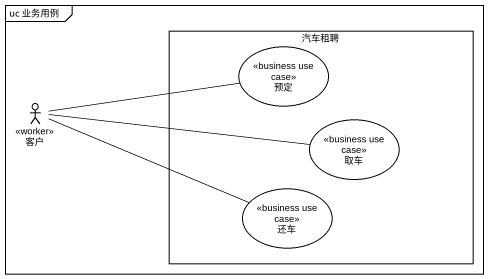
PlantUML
@startuml
mainframe uc 业务用例
rectangle 汽车租聘 {
  usecase 预定 <<business use case>>
  usecase 取车 <<business use case>>
  usecase 还车 <<business use case>>
}
actor 客户 <<worker>>
客户 -right- 预定
客户 -right- 取车
客户 -right- 还车
@enduml
